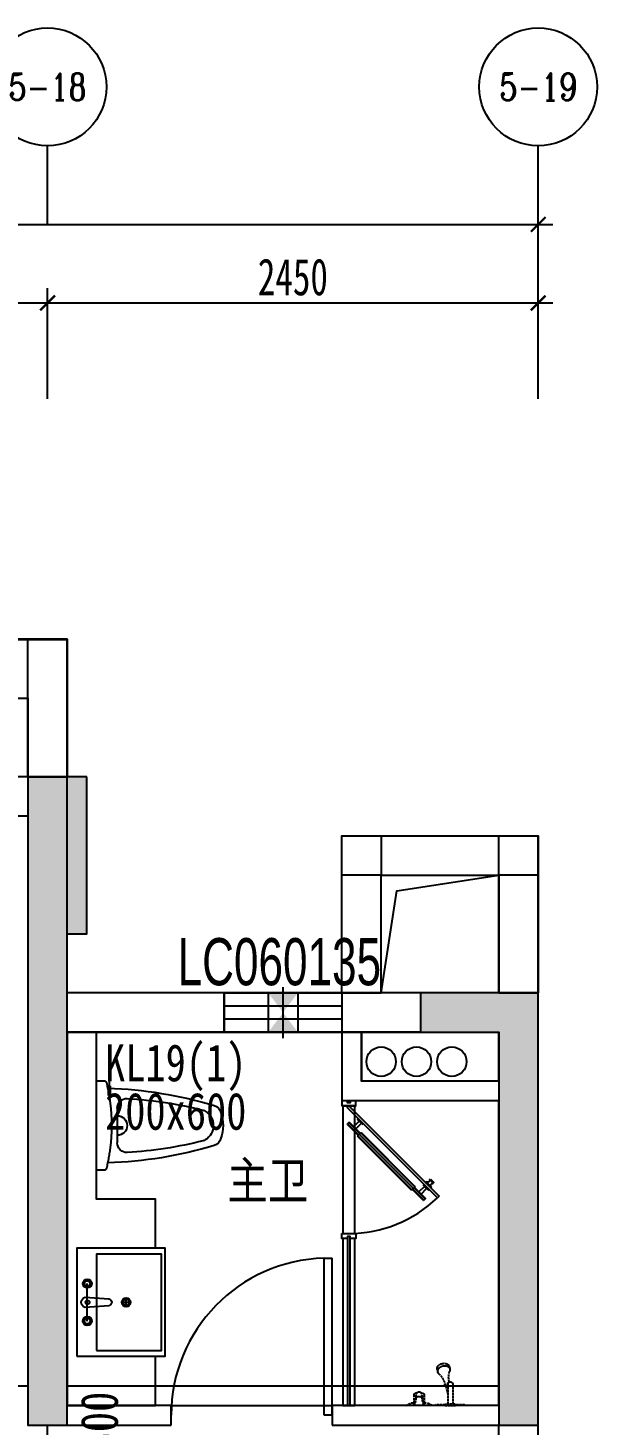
# Model space of a CAD drawing. Header units: millimetres. Extents: x -235126 to 312941, y -228449 to 114042.
# Drawn here: x -34356 to -31456, y -138337 to -131224 of the extents above; entities that cross this region are included whole.
import ezdxf
from ezdxf.enums import TextEntityAlignment as Align
from ezdxf.lldxf.tags import DXFTag
from ezdxf.xclip import XClip

# ---------------------------------------------------------------- set-up
doc = ezdxf.new("R2010")
doc.units = ezdxf.units.MM
doc.header["$LTSCALE"] = 800
doc.header["$XCLIPFRAME"] = 0
doc.linetypes.add('DASH', pattern=[0.35, 0.25, -0.1])
doc.linetypes.add('DASHED2', pattern=[9.525, 6.35, -3.175])
doc.layers.get('DEFPOINTS').update_dxf_attribs({"color": 250})
for name, color, linetype in [('_BEAM', 4, 'DASH'), ('_WALL', 6, 'Continuous'), ('_景森-废水立管', 4, 'Continuous'), ('_景森-污水立管', 2, 'Continuous'), ('_景森-通气立管', 112, 'Continuous'), ('AXIS_TEXT', 7, 'Continuous'), ('c景森a-厨厕', 14, 'Continuous'), ('DS-DIM尺寸', 1, 'Continuous'), ('FF-DOOR-门扇', 2, 'Continuous'), ('FF-UTIL-沐浴趟门', 1, 'Continuous'), ('FF-UTIL-洁具', 1, 'Continuous'), ('k景森a-看线', 1, 'Continuous'), ('m景森a-门窗', 2, 'Continuous'), ('m景森a-门窗编号', 51, 'Continuous'), ('PUB_TEXT', 7, 'Continuous'), ('t景森a-砼', 6, 'Continuous'), ('WALL', 4, 'Continuous'), ('留孔', 1, 'Continuous')]:
    doc.layers.add(name, color=color, linetype=linetype)
doc.styles.add('_HZTXT1', font='simhei.ttf', dxfattribs={"width": 0.8})
doc.styles.add('_TCH_AXIS', font='COMPLEX', dxfattribs={"width": 0.8, "bigfont": 'HZTXT'})
doc.styles.add('COMPLEX', font='COMPLEX')
doc.styles.add('宋-图框', font='', dxfattribs={"width": 0.7})
doc.styles.add('景森尺寸字体', font='景森细字型.SHX', dxfattribs={"width": 0.7, "bigfont": '景森汉字.shx'})
doc.styles.get('宋-图框').set_extended_font_data('SimSun')
tags = doc.linetypes.add('HIDDEN2', pattern=[0.1875, 0.125, -0.0625]).pattern_tags.tags
tags[6:7] = [DXFTag(74, 4), DXFTag(75, 0), DXFTag(340, '0'), DXFTag(46, 1.0), DXFTag(50, 0.0), DXFTag(44, 0.0), DXFTag(45, 0.0)]
tags[4:5] = [DXFTag(74, 4), DXFTag(75, 0), DXFTag(340, '0'), DXFTag(46, 1.0), DXFTag(50, 0.0), DXFTag(44, 0.0), DXFTag(45, 0.0)]
doc.dimstyles.new('1比75', dxfattribs={"dimscale": 75, "dimtxt": 2.5, "dimasz": 1, "dimexe": 1, "dimexo": 1.5, "dimgap": 0.5, "dimtad": 1, "dimdec": 0, "dimzin": 0, "dimdsep": 46, "dimtxsty": '宋-图框', "dimblk": 'ARCHTICK', "dimcen": 0.09, "dimdle": 1, "dimclrd": 8, "dimclre": 8, "dimclrt": 2, "dimadec": 0, "dimazin": 0, "dimtfac": 1, "dimtdec": 0, "dimtix": 1, "dimtmove": 2, "dimatfit": 3, "dimldrblk": 'DOT', "dimfxl": 1, "dimtolj": 1, "dimtzin": 0, "dimlwd": -1, "dimlwe": -1, "dimarcsym": 0})

# ---------------------------------------------------------------- blocks, each defined once
blk = doc.blocks.new('景森门窗编号01')
at = {"layer": 'm景森a-门窗编号', "style": '景森尺寸字体', "width": 0.7}
blk.add_attdef('门窗编号', text='', height=2.4, dxfattribs=at).set_placement((0, 0), align=Align.MIDDLE)
blk = doc.blocks.new('卫生间排气孔')
at = {"layer": '留孔', "ltscale": 0.1}
blk.add_line((130, 0), (-130, 0), dxfattribs=at)
blk.add_lwpolyline([(100, -75), (-100, -75), (-100, 75), (100, 75)], close=True, dxfattribs=at)
blk.add_solid([(100, -75), (100, 75), (-100, 75), (-100, -75)], dxfattribs=at)
blk = doc.blocks.new('A$C5F59444B')
at = {"layer": 'FF-DOOR-门扇'}
for p, q in [((0, 8.5), (459.6, 468.1)), ((468.1, 459.6), (8.5, 0)), ((459.6, 468.1), (468.1, 459.6)), ((415.1, 342.9), (469.5, 397.4)), ((480.1, 386.8), (425.7, 332.3)), ((473.8, 397.4), (480.1, 391)), ((139.3, 74.2), (408, 342.9)), ((425.7, 325.3), (157, 56.6)), ((415.1, 342.9), (425.7, 332.3)), ((8.5, 0), (0, 8.5)), ((139.3, 67.2), (84.9, 12.7)), ((84.9, 8.5), (91.2, 2.1)), ((95.5, 2.1), (149.9, 56.6)), ((116.3, 44.2), (105.7, 33.6)), ((149.9, 56.6), (139.3, 67.2))]:
    blk.add_line(p, q, dxfattribs=at)
at = {"layer": 'FF-DOOR-门扇', "linetype": 'ByBlock'}
for p, q in [((373, 423.9), (390.7, 441.6)), ((390.7, 441.6), (394.2, 438.1)), ((413.7, 429.2), (417.2, 425.7)), ((376.5, 420.4), (373, 423.9)), ((388.9, 397.4), (385.4, 400.9)), ((417.2, 425.7), (388.9, 397.4)), ((425.7, 417.2), (397.4, 388.9)), ((397.4, 388.9), (400.9, 385.4)), ((400.9, 385.4), (429.2, 413.7)), ((420.4, 404.8), (409.8, 394.2)), ((409.8, 394.2), (438.1, 365.9)), ((448.7, 376.5), (420.4, 404.8)), ((429.2, 413.7), (425.7, 417.2)), ((438.1, 365.9), (448.7, 376.5)), ((65.1, 56.6), (93.3, 84.9)), ((96.9, 81.3), (68.6, 53)), ((77.4, 61.9), (88, 72.5)), ((88, 72.5), (116.3, 44.2)), ((93.3, 84.9), (96.9, 81.3)), ((68.6, 53), (65.1, 56.6)), ((105.7, 33.6), (77.4, 61.9))]:
    blk.add_line(p, q, dxfattribs=at)
at = {"layer": 'FF-DOOR-门扇', "color": 250, "linetype": 'ByBlock'}
for p, q in [((394.2, 438.1), (376.5, 420.4)), ((385.4, 400.9), (413.7, 429.2))]:
    blk.add_line(p, q, dxfattribs=at)
at = {"layer": 'FF-DOOR-门扇', "color": 253, "ltscale": 0.3}
for p, q in [((417.2, 340.8), (473.8, 397.4)), ((423.6, 334.5), (480.1, 391)), ((138, 69.4), (412.8, 344.2)), ((144.6, 61.9), (420.4, 337.6)), ((152.1, 55.3), (427, 330.1)), ((141.4, 65.1), (84.9, 8.5)), ((147.8, 58.7), (91.2, 2.1))]:
    blk.add_line(p, q, dxfattribs=at)
at = {"layer": 'FF-DOOR-门扇', "color": 253, "linetype": 'HIDDEN2'}
blk.add_arc((-0.9, 8.2), 650.9, 0, 43.90411, dxfattribs=at)
at = {"layer": 'FF-DOOR-门扇', "linetype": 'ByBlock', "extrusion": (0, 0, -1)}
for centre, major_axis, start_param, end_param in [((405.4, 436.8), (7.94, 7.94), 1.526256, 4.039388), ((377.8, 409.2), (-7.94, 7.94), 0.673001, 3.186133)]:
    blk.add_ellipse(centre, major_axis=major_axis, ratio=1, start_param=start_param, end_param=end_param, dxfattribs=at)
at = {"layer": 'FF-DOOR-门扇', "extrusion": (0, 0, -1)}
for centre, major_axis, start_param, end_param in [((471.6, 395.3), (-2.12, 2.12), 6.283185, 7.853982), ((478, 388.9), (-2.12, 2.12), 1.570796, 3.141593), ((411.5, 339.4), (-3.54, 3.54), 6.283185, 7.853982), ((422.1, 328.8), (-3.54, 3.54), 1.570796, 3.141593), ((142.8, 70.7), (-3.54, 3.54), 4.712389, 6.283185), ((87, 10.6), (2.12, 2.12), 3.141593, 4.712389), ((93.3, 4.2), (-2.12, 2.12), 3.141593, 4.712389), ((153.4, 60.1), (3.54, 3.54), 1.570796, 3.141593)]:
    blk.add_ellipse(centre, major_axis=major_axis, ratio=1, start_param=start_param, end_param=end_param, dxfattribs=at)
blk = doc.blocks.new('BATH')
at = {"linetype": 'DASH', "ltscale": 0.05}
for p, q in [((285.4, 0), (0, 0)), ((5.6, 0), (31.6, -12.1)), ((129.6, 0), (104.1, -12.1)), ((144.4, 0), (145, -1)), ((190.5, 0), (239.3, 0)), ((190.5, -3.2), (190.5, 0)), ((239.3, -3.1), (239.3, 0)), ((285.4, 0), (284.8, -1)), ((31.6, -12.1), (44.4, -12.1)), ((44.4, -12.1), (44.4, -51)), ((58.2, -57.4), (50.5, -57.4)), ((53.5, -40), (53.5, -36.3)), ((77.8, -57.4), (85.5, -57.4)), ((82.5, -40), (82.5, -36.3)), ((91.8, -51), (91.8, -12.1)), ((91.8, -12.1), (104.1, -12.1)), ((191.2, -2.5), (147.7, -2.5)), ((236.1, -6.3), (193.7, -6.3)), ((194.1, -89.4), (203.2, -55.3)), ((203.3, -102.3), (203.2, -6.3)), ((226.7, -102.4), (226.6, -6.3)), ((282.1, -2.5), (238.6, -2.5)), ((189.9, -98.3), (191.6, -92.3)), ((220.4, -108.8), (209.4, -108.8)), ((153.4, -168.7), (156.5, -156.9)), ((210, -183.8), (213.1, -172.1))]:
    blk.add_line(p, q, dxfattribs=at)
at = {"color": 251, "linetype": 'DASH', "ltscale": 0.05}
for p, q in [((91.7, 0), (44.3, 0)), ((44.3, 0), (44.3, -11.9)), ((92.1, 0), (44.7, 0)), ((275.7, 0), (151.8, 0)), ((45, -15.3), (44.6, -14.4)), ((44.9, -15.2), (53.9, -37.2)), ((91.1, -15.2), (82.1, -37.2)), ((91.1, -15.3), (91.4, -14.4)), ((91.7, 0), (91.7, -11.9)), ((276.3, 0), (152.4, 0))]:
    blk.add_line(p, q, dxfattribs=at)
for centre, radius, start, end in [((51.1, -12.2), 6.87, 177.39994, 200.82252), ((-52.1, -44.6), 105.9, 5.80235, 22.58697), ((59.6, -33.2), 6.35, 185.80235, 232.33074), ((59.8, -34.8), 6.35, 202.29699, 245.86143), ((66.9, -23.7), 18.4, 232.33074, 273.30983), ((67.2, -18.3), 24.4, 245.86143, 271.87311), ((68.2, -21.8), 20.3, 268.65753, 269.55314), ((67.9, -17.1), 25.7, 269.61262, 270.13828), ((69.1, -23.7), 18.4, 266.69017, 307.66926), ((68.8, -18.3), 24.4, 268.12689, 294.13857), ((67.8, -21.8), 20.3, 270.44686, 271.34247), ((68.1, -17.1), 25.7, 269.86172, 270.38738), ((76.2, -34.8), 6.35, 294.13857, 337.70301), ((76.4, -33.2), 6.35, 307.66926, 354.19765), ((188.1, -44.6), 105.9, 157.41303, 174.19765), ((84.9, -12.2), 6.87, 339.17748, 2.60006), ((193.9, -99.4), 4.07, 129.16683, 165), ((198.2, -97.8), 8.69, 200.83317, 201.23198), ((196.8, -103), 8.69, 104.83949, 129.16683), ((198.1, -107.8), 13.7, 67.5964, 104.83949), ((199.7, -101.7), 13.7, 74.7863, 104.83949), ((172.6, -161.3), 16.7, 165, 193.91751), ((179.4, -159.6), 23.6, 193.91751, 218.13726), ((184.6, -155.5), 30.2, 218.13726, 237.74628), ((189.2, -148.1), 39, 237.74628, 255), ((189.2, -148.1), 39, 255, 272.25372), ((189.6, -156.8), 30.2, 272.25372, 291.86274), ((192, -163), 23.6, 291.86274, 316.08249), ((197, -167.8), 16.7, 316.08249, 345), ((190.3, -169.5), 23.6, 13.91751, 23.823)]:
    blk.add_arc(centre, radius, start, end, dxfattribs=at)
at = {"linetype": 'DASH', "ltscale": 0.05}
for centre, radius, start, end in [((50.8, -51), 6.35, 180, 270), ((94.3, -39.2), 40.8, 181.13076, 213.58799), ((64.5, -56.8), 6.46, 220.34879, 243.3825), ((66.6, -52.7), 11.1, 243.3825, 258.27303), ((68, -46), 17.9, 258.27303, 270), ((68, -46), 17.9, 270, 281.72697), ((69.4, -52.7), 11.1, 281.72697, 296.6175), ((71.5, -56.8), 6.46, 296.6175, 319.65121), ((41.7, -39.2), 40.8, 326.41201, 358.86924), ((85.5, -51), 6.35, 270, 0), ((147.7, 0.6), 3.17, 210, 270), ((193.7, -3.2), 3.17, 180.07821, 270.07821), ((236.1, -3.1), 3.17, 270.07821, 0.07821), ((282.1, 0.6), 3.17, 270, 330), ((91.8, -75), 101.7, 312.02087, 347.90061), ((193.9, -99.4), 4.07, 165, 200.83317), ((195.5, -93.4), 4.07, 129.16683, 165), ((198.4, -96.9), 8.69, 104.83949, 129.16683), ((209.6, -102.5), 6.35, 178.2992, 268.2992), ((297.1, -132.7), 89.5, 164.49946, 200.25596), ((220.3, -102.4), 6.35, 270.07821, 0.07821), ((169.5, -173), 16.7, 165, 193.91751), ((176.2, -171.3), 23.6, 193.91751, 218.13726), ((172.6, -161.3), 16.7, 136.08249, 165), ((181.4, -167.2), 30.2, 218.13726, 237.74628), ((177.6, -166.1), 23.6, 127.47022, 136.08249), ((186.1, -159.8), 39, 237.74628, 255), ((185, -150.5), 47.8, 259.14431, 285.36325), ((188.9, -174.7), 23.6, 291.86274, 316.08249), ((193.9, -179.5), 16.7, 316.08249, 345), ((197, -167.8), 16.7, 345, 13.91751)]:
    blk.add_arc(centre, radius, start, end, dxfattribs=at)
blk = doc.blocks.new('A$C424F4CC1')
at = {"layer": 'FF-UTIL-洁具', "color": 8}
blk.add_line((197.8, 165.4), (197.8, 341.6), dxfattribs=at)
at = {"layer": 'FF-UTIL-洁具'}
blk.add_lwpolyline([(143.8, 470.5, -0.12061), (143.8, 36.5, -0.357023), (134, 28.5), (0, 28.5), (0, 478.5), (134, 478.5, -0.357023)], format="xyb", close=True, dxfattribs=at)
blk.add_lwpolyline([(149.8, 63.5, 0.06605), (690.9, 151.7, 0.269328), (725.1, 188.4, 0.182773), (725.1, 318.5, 0.269328), (690.9, 355.2, 0.06605), (149.8, 443.5, 0.062712)], format="xyb", dxfattribs=at)
for points, const_width in [([(157.6, 51.3), (157.6, 101.2)], 20), ([(157.6, 55.7), (157.6, 0)], 10)]:
    blk.add_lwpolyline(points, dxfattribs=dict(at, const_width=const_width))
at = {"layer": 'FF-UTIL-洁具', "color": 8}
for centre, radius, start, end in [((247.8, 341.6), 50, 89.39094, 180), ((117.4, -1718.2), 2113.8, 75.80734, 86.44946), ((197.8, 253.5), 50, 270, 90), ((630.1, 301.6), 30, 57.79102, 79.23123), ((599.8, 253.5), 86.9, 302.20898, 57.79102), ((247.8, 165.4), 50, 180, 270.60906), ((117.4, 2225.1), 2113.8, 273.55054, 284.19266), ((630.1, 205.3), 30, 280.76877, 302.20898)]:
    blk.add_arc(centre, radius, start, end, dxfattribs=at)
blk = doc.blocks.new('A$C3DC908CA')
at = {"color": 253, "linetype": 'DASHED2'}
blk.add_line((15, 83.2), (142.3, 83.2), dxfattribs=at)
blk.add_lwpolyline([(78.7, 103.8, -0.333626), (96, 90.2), (90.1, 10.3, -0.368164), (78.7, 0, -0.368164), (67.2, 10.3), (61.3, 90.2, -0.333626)], format="xyb", close=True)
for centre in [(15, 83.2), (142.3, 83.2)]:
    blk.add_circle(centre, 15)
at = {"color": 253}
for centre, radius in [((15, 83.2), 13), ((11.6, 94.1), 1.45), ((15.1, 94.7), 1.45), ((18.6, 94.1), 1.45), ((142.3, 83.2), 13), ((138.7, 94.1), 1.45), ((142.2, 94.7), 1.45), ((145.7, 94.1), 1.45), ((3.6, 83.3), 1.45), ((4.2, 79.8), 1.45), ((4.2, 86.8), 1.45), ((5.8, 76.6), 1.45), ((5.9, 90), 1.45), ((15, 83.2), 9.71), ((8.3, 74.1), 1.45), ((8.4, 92.5), 1.45), ((11.4, 72.4), 1.45), ((15, 71.8), 1.45), ((18.5, 72.4), 1.45), ((21.7, 74), 1.45), ((21.8, 92.4), 1.45), ((24.2, 76.5), 1.45), ((24.3, 89.9), 1.45), ((25.9, 79.6), 1.45), ((25.9, 86.7), 1.45), ((26.5, 83.2), 1.45), ((78.6, 82.5), 6.71), ((130.9, 83.2), 1.45), ((131.4, 86.7), 1.45), ((131.5, 79.6), 1.45), ((133, 89.9), 1.45), ((133.1, 76.5), 1.45), ((142.3, 83.2), 9.71), ((135.5, 92.4), 1.45), ((135.6, 74), 1.45), ((138.8, 72.4), 1.45), ((142.4, 71.8), 1.45), ((145.9, 72.4), 1.45), ((148.9, 92.5), 1.45), ((149.1, 74.1), 1.45), ((151.5, 90), 1.45), ((151.6, 76.6), 1.45), ((153.1, 86.8), 1.45), ((153.2, 79.8), 1.45), ((153.7, 83.3), 1.45)]:
    blk.add_circle(centre, radius, dxfattribs=at)
blk = doc.blocks.new('e6547754')
at = {"color": 253, "linetype": 'DASHED2'}
blk.add_line((442.5, 95.4), (442.5, -95.4), dxfattribs=at)
blk.add_lwpolyline([(473.4, 0, -0.333626), (452.9, -26.1), (333.1, -17.2, -0.368164), (317.6, 0, -0.368164), (333.1, 17.2), (452.9, 26.1, -0.333626)], format="xyb", close=True)
for centre in [(442.5, 95.4), (442.5, -95.4)]:
    blk.add_circle(centre, 22.6)
at = {"color": 253}
for centre, radius in [((442.5, 95.4), 19.6), ((425.4, 95.6), 2.17), ((426.2, 90.3), 2.17), ((426.2, 100.8), 2.17), ((428.6, 85.5), 2.17), ((428.7, 105.6), 2.17), ((442.5, 95.4), 14.6), ((432.3, 81.7), 2.17), ((432.5, 109.3), 2.17), ((437.1, 79.2), 2.17), ((437.3, 111.7), 2.17), ((442.4, 78.3), 2.17), ((442.6, 112.5), 2.17), ((447.6, 79.1), 2.17), ((447.9, 111.7), 2.17), ((452.4, 81.5), 2.17), ((452.6, 109.2), 2.17), ((456.2, 85.3), 2.17), ((456.4, 105.4), 2.17), ((458.7, 90), 2.17), ((458.8, 100.6), 2.17), ((459.6, 95.3), 2.17), ((441.4, 0.1), 10.1), ((442.5, -95.4), 19.6), ((425.4, -95.6), 2.17), ((426.2, -90.3), 2.17), ((426.2, -100.8), 2.17), ((428.6, -85.5), 2.17), ((428.7, -105.6), 2.17), ((442.5, -95.4), 14.6), ((432.3, -81.7), 2.17), ((432.5, -109.3), 2.17), ((437.1, -79.2), 2.17), ((437.3, -111.7), 2.17), ((442.4, -78.3), 2.17), ((442.6, -112.5), 2.17), ((447.6, -79.1), 2.17), ((447.9, -111.7), 2.17), ((452.4, -81.5), 2.17), ((452.6, -109.2), 2.17), ((456.2, -85.3), 2.17), ((456.4, -105.4), 2.17), ((458.7, -90), 2.17), ((458.8, -100.6), 2.17), ((459.6, -95.3), 2.17)]:
    blk.add_circle(centre, radius, dxfattribs=at)
at = {"layer": 'FF-UTIL-洁具', "color": 8}
for p, q in [((240.6, 0), (219.6, 0)), ((246.8, 0), (241.9, 0)), ((244.6, 25), (244.6, 3.2)), ((244.6, 1.9), (244.6, -2.2)), ((269.6, 0), (248.3, 0)), ((244.6, -3.7), (244.6, -25))]:
    blk.add_line(p, q, dxfattribs=at)
at = {"layer": 'FF-UTIL-洁具'}
blk.add_lwpolyline([(495, 275), (45, 275), (45, -275), (495, -275)], close=True, dxfattribs=at)
at = {"layer": 'FF-UTIL-洁具', "color": 8}
blk.add_lwpolyline([(395, 245), (65, 245), (65, -245), (395, -245)], close=True, dxfattribs=at)
for radius in [22.5, 16.2]:
    blk.add_circle((244.6, 0), radius, dxfattribs=at)
at = {"layer": 'FF-UTIL-洁具', "color": 8, "xscale": 1.5, "yscale": 1.5, "zscale": 1.5, "rotation": 270}
blk.add_blockref('A$C3DC908CA', (317.6, 118), dxfattribs=at)
blk = doc.blocks.new('$DorLib2D$00000001')
at = {"layer": 'FF-DOOR-门扇'}
for p, q in [((0.45, 0.975), (0.5, 0.975)), ((0.45, 0), (0.45, 0.975)), ((0.5, 0), (0.5, 0.975)), ((0.5, 0), (0.45, 0))]:
    blk.add_line(p, q, dxfattribs=at)
at = {"layer": 'FF-DOOR-门扇', "color": 8, "linetype": 'HIDDEN2'}
blk.add_arc((0.475, 0), 0.975, 91.46928, 180, dxfattribs=at)
blk = doc.blocks.new('$TCHSYS$WIN2D')
for p, q in [((-0.5, 0.5), (0.5, 0.5)), ((-0.5, 0.5), (-0.5, -0.5)), ((0.5, 0.5), (0.5, -0.5)), ((0.5, 0.167), (-0.5, 0.167)), ((0.5, -0.167), (-0.5, -0.167)), ((-0.5, -0.5), (0.5, -0.5))]:
    blk.add_line(p, q)
blk = doc.blocks.new('_AXISO')
blk.add_circle((0, 0), 0.5)
at = {"layer": 'AXIS_TEXT', "style": 'COMPLEX', "width": 1.041667}
blk.add_attdef('A', text='', height=0.56, dxfattribs=at).set_placement((-0.25, -0.28), (0.25, -0.28), align=Align.FIT)
blk = doc.blocks.new('_ArchTick')
at = {"color": 0, "linetype": 'ByBlock', "const_width": 0.15}
blk.add_lwpolyline([(-0.5, -0.5), (0.5, 0.5)], dxfattribs=at)
blk = doc.blocks.new('*D316')
at = {"layer": 'DEFPOINTS', "color": 0, "transparency": 16777216}
for p in [(-34256.3, -132624), (-35456.3, -133224), (-34256.3, -133224)]:
    blk.add_point(p, dxfattribs=at)
at = {"layer": 'DS-DIM尺寸', "color": 8, "transparency": 16777216}
for p, q in [((-35456.3, -133111.5), (-35456.3, -132549)), ((-34256.3, -133111.5), (-34256.3, -132549)), ((-35531.3, -132624), (-34181.3, -132624))]:
    blk.add_line(p, q, dxfattribs=at)
at = {"layer": 'DS-DIM尺寸', "color": 8, "transparency": 16777216, "xscale": 75, "yscale": 75, "zscale": 75, "rotation": 180}
blk.add_blockref('_ArchTick', (-35456.3, -132624), dxfattribs=at)
at = {"layer": 'DS-DIM尺寸', "color": 8, "transparency": 16777216, "xscale": 75, "yscale": 75, "zscale": 75}
blk.add_blockref('_ArchTick', (-34256.3, -132624), dxfattribs=at)
at = {"layer": 'DS-DIM尺寸', "color": 2, "transparency": 16777216, "insert": (-34856.3, -132492.8), "char_height": 187.5, "attachment_point": 5, "style": '宋-图框'}
blk.add_mtext('\\A1;3500', dxfattribs=at)
blk = doc.blocks.new('_Dot')
at = {"color": 0, "linetype": 'ByBlock', "lineweight": -2}
blk.add_line((-0.5, 0), (-1, 0), dxfattribs=at)
at = {"color": 0, "linetype": 'ByBlock', "const_width": 0.5}
blk.add_lwpolyline([(-0.25, 0, 1), (0.25, 0, 1)], format="xyb", close=True, dxfattribs=at)
blk = doc.blocks.new('*D317')
at = {"layer": 'DEFPOINTS', "color": 0, "transparency": 16777216}
for p in [(-31756.3, -132624), (-34256.3, -133224), (-31756.3, -133224)]:
    blk.add_point(p, dxfattribs=at)
at = {"layer": 'DS-DIM尺寸', "color": 8, "transparency": 16777216}
for p, q in [((-34256.3, -133111.5), (-34256.3, -132549)), ((-31756.3, -133111.5), (-31756.3, -132549)), ((-34331.3, -132624), (-31681.3, -132624))]:
    blk.add_line(p, q, dxfattribs=at)
at = {"layer": 'DS-DIM尺寸', "color": 8, "transparency": 16777216, "xscale": 75, "yscale": 75, "zscale": 75, "rotation": 180}
blk.add_blockref('_ArchTick', (-34256.3, -132624), dxfattribs=at)
at = {"layer": 'DS-DIM尺寸', "color": 8, "transparency": 16777216, "xscale": 75, "yscale": 75, "zscale": 75}
blk.add_blockref('_ArchTick', (-31756.3, -132624), dxfattribs=at)
at = {"layer": 'DS-DIM尺寸', "color": 2, "transparency": 16777216, "insert": (-33006.3, -132492.8), "char_height": 187.5, "attachment_point": 5, "style": '宋-图框'}
blk.add_mtext('\\A1;2450', dxfattribs=at)
blk = doc.blocks.new('*D318')
at = {"layer": 'DEFPOINTS', "color": 0, "transparency": 16777216}
for p in [(-31756.3, -132224), (-44656.3, -133224), (-31756.3, -133224)]:
    blk.add_point(p, dxfattribs=at)
at = {"layer": 'DS-DIM尺寸', "color": 8, "transparency": 16777216}
for p, q in [((-44656.3, -133111.5), (-44656.3, -132149)), ((-31756.3, -133111.5), (-31756.3, -132149)), ((-44731.3, -132224), (-31681.3, -132224))]:
    blk.add_line(p, q, dxfattribs=at)
at = {"layer": 'DS-DIM尺寸', "color": 8, "transparency": 16777216, "xscale": 75, "yscale": 75, "zscale": 75, "rotation": 180}
blk.add_blockref('_ArchTick', (-44656.3, -132224), dxfattribs=at)
at = {"layer": 'DS-DIM尺寸', "color": 8, "transparency": 16777216, "xscale": 75, "yscale": 75, "zscale": 75}
blk.add_blockref('_ArchTick', (-31756.3, -132224), dxfattribs=at)
at = {"layer": 'DS-DIM尺寸', "color": 2, "transparency": 16777216, "insert": (-38206.3, -132092.8), "char_height": 187.5, "attachment_point": 5, "style": '宋-图框'}
blk.add_mtext('\\A1;12900', dxfattribs=at)
blk = doc.blocks.new('A$C7C252402')
at = {"layer": '_BEAM', "linetype": 'HIDDEN2'}
for points in [[(10600, 10432.8), (10300, 10432.8), (10300, 7132.8), (10500, 7132.8), (10500, 9632.8), (10600, 9632.8)], [(12900, 9332.8), (12300, 9332.8), (12300, 9132.8), (12700, 9132.8), (12700, 7132.8), (12900, 7132.8)]]:
    blk.add_hatch(color=75, dxfattribs=at).paths.add_polyline_path(points)
at = {"layer": '_BEAM', "color": 75, "linetype": 'HIDDEN2'}
for p, q in [((10300, 10432.8, 0), (5500, 10432.8, 0)), ((10300, 10232.8, 0), (7200, 10232.8, 0)), ((11900, 9332.8, 0), (11900, 10132.8, 0)), ((11900, 10132.8, 0), (12900, 10132.8, 0)), ((12900, 10132.8, 0), (12900, 9332.8, 0)), ((12100, 9332.8, 0), (12100, 9932.8, 0)), ((12100, 9932.8, 0), (12700, 9932.8, 0)), ((12700, 9932.8, 0), (12700, 9332.8, 0)), ((12300, 9332.8, 0), (10500, 9332.8, 0)), ((12300, 9132.8, 0), (10500, 9132.8, 0)), ((7200, 7332.8, 0), (10300, 7332.8, 0)), ((10500, 7332.8, 0), (12700, 7332.8, 0))]:
    blk.add_line(p, q, dxfattribs=at)
at = {"layer": '_BEAM', "color": 75, "linetype": 'HIDDEN2', "elevation": 0}
for points in [[(10499.7, 10432.8), (10499.7, 11132.8), (9649.7, 11132.8), (9649.7, 11032.8), (5499.7, 11032.8)], [(10500, 10432.8), (10500, 11132.8), (9650, 11132.8), (9650, 10832.8), (10300, 10832.8), (10300, 10432.8), (10500, 10432.8)], [(10500, 10432.8), (10500, 10432.8), (10300, 10432.8), (10300, 11132.8), (10500, 11132.8), (10500, 10532.8), (10500, 10532.8), (10500, 10432.8)], [(10600, 10432.8), (10300, 10432.8), (10300, 10432.8), (10300, 10432.8), (10300, 10432.8), (10300, 10432.8), (10300, 7132.8), (10500, 7132.8), (10500, 9632.8), (10600, 9632.8), (10600, 10432.8)], [(12100, 9932.8), (12100, 9932.8), (11900, 9932.8), (11900, 10132.8), (12100, 10132.8), (12100, 9932.8), (12100, 9932.8), (12100, 9932.8)], [(12900, 9932.8), (12900, 9932.8), (12700, 9932.8), (12700, 10132.8), (12900, 10132.8), (12900, 9932.8), (12900, 9932.8), (12900, 9932.8)], [(12900, 9332.8), (12300, 9332.8), (12300, 9132.8), (12700, 9132.8), (12700, 7132.8), (12900, 7132.8), (12900, 7132.8), (12900, 7132.8), (12900, 7132.8), (12900, 9332.8)]]:
    blk.add_lwpolyline(points, dxfattribs=at)
blk.add_lwpolyline([(12700, 8882.8), (12000, 8882.8), (12000, 9132.8), (12700, 9132.8)], close=True, dxfattribs=at)
at = {"layer": '_BEAM', "color": 75, "linetype": 'HIDDEN2', "style": '_HZTXT1', "width": 0.8}
for s, p in [('KL19(1)', (10693.1, 8882.8)), ('200x600', (10693.1, 8636.1))]:
    blk.add_text(s, height=189, dxfattribs=at).set_placement(p)
blk.add_text('XL18 200x500', height=189, rotation=90, dxfattribs=at).set_placement((10758.2, 6068, 0))

msp = doc.modelspace()

# ---------------------------------------------------------------- hatches: boundary and pattern name
at = {"layer": 't景森a-砼'}
h = msp.add_hatch(color=8, dxfattribs=at)
h.dxf.hatch_style = 1
h.paths.add_polyline_path([(-34056.3, -135036.6), (-34356.3, -135036.6), (-34356.3, -138336.6), (-34156.3, -138336.6), (-34156.3, -135836.6), (-34056.3, -135836.6)])
h = msp.add_hatch(color=8, dxfattribs=at)
h.dxf.hatch_style = 1
h.paths.add_polyline_path([(-31756.3, -136136.6), (-32356.3, -136136.6), (-32356.3, -136336.6), (-31956.3, -136336.6), (-31956.3, -138336.6), (-31756.3, -138336.6)])

# ---------------------------------------------------------------- linework, layer by layer
at = {"layer": '_WALL', "linetype": 'ByBlock'}
for points in [[(-34056.3, -135036.6), (-34356.3, -135036.6), (-34356.3, -138336.6), (-34156.3, -138336.6), (-34156.3, -135836.6), (-34056.3, -135836.6), (-34056.3, -135036.6)], [(-31756.3, -136136.6), (-32356.3, -136136.6), (-32356.3, -136336.6), (-31956.3, -136336.6), (-31956.3, -138336.6), (-31756.3, -138336.6), (-31756.3, -136136.6)]]:
    msp.add_lwpolyline(points, dxfattribs=at)
at = {"layer": '_景森-废水立管'}
msp.add_circle((-32196.3, -136486.6), 75, dxfattribs=at)
at = {"layer": '_景森-污水立管'}
msp.add_circle((-32556.3, -136486.6), 75, dxfattribs=at)
at = {"layer": '_景森-通气立管'}
msp.add_circle((-32376.3, -136486.6), 75, dxfattribs=at)
at = {"layer": 'c景森a-厨厕', "linetype": 'ByBlock'}
msp.add_lwpolyline([(-33706.3, -137436.6), (-33706.3, -137186.6), (-34006.3, -137186.6), (-34006.3, -136336.6), (-34156.3, -136336.6), (-34156.3, -138236.6), (-33706.3, -138236.6), (-33706.3, -137986.6)], dxfattribs=at)
at = {"layer": 'DS-DIM尺寸', "color": 8}
for p, q in [((-34256.3, -132224), (-34256.3, -131824)), ((-31756.3, -132224), (-31756.3, -131824))]:
    msp.add_line(p, q, dxfattribs=at)
at = {"layer": 'FF-UTIL-沐浴趟门', "linetype": 'ByBlock'}
for points in [[(-32756.3, -136711.6), (-32714.3, -136711.6), (-32714.3, -136711.6), (-32686.3, -136711.6), (-32686.3, -136686.6), (-32701.3, -136686.6), (-32701.3, -136686.6), (-32713.8, -136686.6), (-32713.8, -136696.6), (-32728.8, -136696.6), (-32728.8, -136686.6), (-32756.3, -136686.6), (-32756.3, -136711.6)], [(-32756.3, -137361.6), (-32714.3, -137361.6), (-32714.3, -137361.6), (-32686.3, -137361.6), (-32686.3, -137386.6), (-32701.3, -137386.6), (-32701.3, -137386.6), (-32713.8, -137386.6), (-32713.8, -137376.6), (-32728.8, -137376.6), (-32728.8, -137386.6), (-32756.3, -137386.6), (-32756.3, -137361.6)]]:
    msp.add_lwpolyline(points, dxfattribs=at)
at = {"layer": 'FF-UTIL-沐浴趟门', "color": 8}
for points in [[(-32751.3, -137361.6), (-32714.3, -137361.6), (-32714.3, -137361.6), (-32691.3, -137361.6), (-32691.3, -136711.6), (-32751.3, -136711.6), (-32751.3, -137361.6)], [(-32728.8, -137386.6), (-32751.3, -137386.6), (-32751.3, -138236.6), (-32691.3, -138236.6), (-32691.3, -137386.6), (-32713.8, -137386.6)]]:
    msp.add_lwpolyline(points, dxfattribs=at)
at = {"layer": 'FF-UTIL-沐浴趟门', "color": 2}
msp.add_lwpolyline([(-32728.8, -138236.6), (-32713.8, -138236.6), (-32713.8, -137376.6), (-32728.8, -137376.6)], close=True, dxfattribs=at)
at = {"layer": 'k景森a-看线'}
msp.add_lwpolyline([(-31956.3, -136136.6), (-32556.3, -136136.6), (-32556.3, -135536.6), (-31956.3, -135536.6)], close=True, dxfattribs=at)
msp.add_lwpolyline([(-32556.3, -136136.5), (-32477, -135616.6), (-31956.3, -135536.6)], dxfattribs=at)
at = {"layer": 'm景森a-门窗'}
msp.add_line((-33626.3, -138236.6, 0), (-32806.3, -138236.6, 0), dxfattribs=at)
at = {"layer": 'WALL'}
for p, q in [((-35006.3, -134336.6), (-34156.3, -134336.6)), ((-34156.3, -136136.6), (-34156.3, -134336.6)), ((-32756.3, -136136.6), (-32756.3, -135336.6)), ((-32756.3, -135336.6), (-31756.3, -135336.6)), ((-31756.3, -136136.6), (-31756.3, -135336.6)), ((-32556.3, -136136.6), (-32556.3, -135536.6)), ((-32556.3, -135536.6), (-31956.3, -135536.6)), ((-31956.3, -136136.6), (-31956.3, -135536.6)), ((-33356.3, -136136.6), (-34156.3, -136136.6)), ((-33356.3, -136336.6), (-33356.3, -136136.6)), ((-31756.3, -136136.6), (-32756.3, -136136.6)), ((-32756.3, -136136.6), (-32756.3, -136336.6)), ((-32756.3, -136136.6), (-32556.3, -136136.6)), ((-31956.3, -136136.6), (-31756.3, -136136.6)), ((-31756.3, -136686.6), (-31756.3, -136136.6)), ((-34156.3, -136336.6), (-33356.3, -136336.6)), ((-34156.3, -138236.6), (-34156.3, -136336.6)), ((-32756.3, -136336.6), (-32756.3, -136686.6)), ((-32656.3, -136336.6), (-32756.3, -136336.6)), ((-32756.3, -136336.6), (-31956.3, -136336.6)), ((-32656.3, -136336.6), (-32656.3, -136586.6)), ((-31956.3, -136586.6), (-31956.3, -136336.6)), ((-31956.3, -136586.6), (-32656.3, -136586.6)), ((-31956.3, -136686.6), (-32756.3, -136686.6)), ((-31956.3, -138236.6), (-31956.3, -136686.6)), ((-31756.3, -138236.6), (-31756.3, -136686.6)), ((-33626.3, -138236.6), (-34156.3, -138236.6)), ((-33626.3, -138336.6), (-33626.3, -138236.6)), ((-31956.3, -138236.6), (-32806.3, -138236.6)), ((-32806.3, -138236.6), (-32806.3, -138336.6)), ((-31756.3, -143336.6), (-31756.3, -138236.6)), ((-34256.3, -138336.6), (-33626.3, -138336.6)), ((-34256.3, -139536.6), (-34256.3, -138336.6)), ((-32806.3, -138336.6), (-31956.3, -138336.6)), ((-31956.3, -143136.6), (-31956.3, -138336.6))]:
    msp.add_line(p, q, dxfattribs=at)

# ---------------------------------------------------------------- block references
at = {"layer": '_BEAM', "color": 75, "linetype": 'HIDDEN2'}
msp.add_blockref('A$C7C252402', (-44656.3, -145469.3, 0), dxfattribs=at)
at = {"layer": 'DS-DIM尺寸', "color": 8}
ref = msp.add_blockref('_AXISO', (-34256.3, -131524), dxfattribs=dict(at, xscale=600, yscale=600, zscale=600))
ref.add_attrib('A', '5-18', dxfattribs={"layer": 'AXIS_TEXT', "height": 134.74, "style": '_TCH_AXIS', "width": 0.826667}).set_placement((-34455.2, -131591.4), (-34057.4, -131591.4), align=Align.FIT)
ref = msp.add_blockref('_AXISO', (-31756.3, -131524), dxfattribs=dict(at, xscale=600, yscale=600, zscale=600))
ref.add_attrib('A', '5-19', dxfattribs={"layer": 'AXIS_TEXT', "height": 138.75, "style": '_TCH_AXIS', "width": 0.8}).set_placement((-31954.5, -131593.4), (-31558.1, -131593.4), align=Align.FIT)
at = {"layer": 'FF-DOOR-门扇', "rotation": 270}
msp.add_blockref('A$C5F59444B', (-32729.8, -136711.6), dxfattribs=at)
at = {"layer": 'FF-UTIL-洁具'}
ref = msp.add_blockref('A$C424F4CC1', (-34098.6, -136558.1), dxfattribs=dict(at, xscale=-1, rotation=180))
XClip(ref).set_block_clipping_path([(92.3332478728, -34.195516976), (851.7039158273, 538.1272530614)])
at = {"layer": 'FF-UTIL-洁具', "linetype": 'ByBlock', "rotation": 179.9999999999921}
msp.add_blockref('e6547754', (-33611.3, -137711.6), dxfattribs=at)
at = {"layer": 'FF-UTIL-洁具', "linetype": 'ByBlock', "extrusion": (0, 0, -1), "xscale": 1.080787383970622, "yscale": 1.080787383970622, "zscale": -1.080787383970622, "rotation": 180.0000000000079}
msp.add_blockref('BATH', (32436.9, -138236.6), dxfattribs=at)
at = {"layer": 'm景森a-门窗', "xscale": -600, "yscale": -200, "zscale": 200, "rotation": 180}
msp.add_blockref('$TCHSYS$WIN2D', (-33056.3, -136236.6), dxfattribs=at)
at = {"layer": 'm景森a-门窗', "xscale": 820, "yscale": 820, "zscale": 100}
msp.add_blockref('$DorLib2D$00000001', (-33216.3, -138286.6), dxfattribs=at)
at = {"layer": 'm景森a-门窗编号', "ltscale": 2}
ref = msp.add_blockref('景森门窗编号01', (-33075.3, -135977.6), dxfattribs=dict(at, xscale=-100, yscale=100, zscale=100))
ref.add_attrib('门窗编号', 'LC060135', dxfattribs={"height": 240, "style": '景森尺寸字体', "width": 0.7}).set_placement((-33075.3, -135977.6), align=Align.MIDDLE)
at = {"layer": '留孔', "ltscale": 0.1, "rotation": 270}
msp.add_blockref('卫生间排气孔', (-33056.3, -136236.6), dxfattribs=at)

# ---------------------------------------------------------------- texts
at = {"layer": 'PUB_TEXT', "style": '_HZTXT1', "width": 0.8}
msp.add_text('主卫', height=189, dxfattribs=at).set_placement((-33340.6, -137186.3))

# ---------------------------------------------------------------- dimensions: what is measured, and where the dimension line sits
at = {"layer": 'DS-DIM尺寸', "color": 8}
dim = msp.add_linear_dim(base=(-31756.3, -132224), p1=(-44656.3, -133224), p2=(-31756.3, -133224), dimstyle='1比75', override={"dimfxl": 2.5}, dxfattribs=at)
dim.commit()
dim.dimension.update_dxf_attribs({"geometry": '*D318', "text_midpoint": (-38206.3, -132092.8)})
for p1, p2, text, picture, middle in [((-35456.3, -133224), (-34256.3, -133224), '3500', '*D316', (-34856.3, -132492.8)), ((-34256.3, -133224), (-31756.3, -133224), '2450', '*D317', (-33006.3, -132492.8))]:
    dim = msp.add_aligned_dim(p1=p1, p2=p2, distance=600, text=text, dimstyle='1比75', override={"dimfxl": 2.5}, dxfattribs=at)
    dim.commit()
    dim.dimension.update_dxf_attribs({"geometry": picture, "text_midpoint": middle})

doc.saveas('drawing.dxf')
